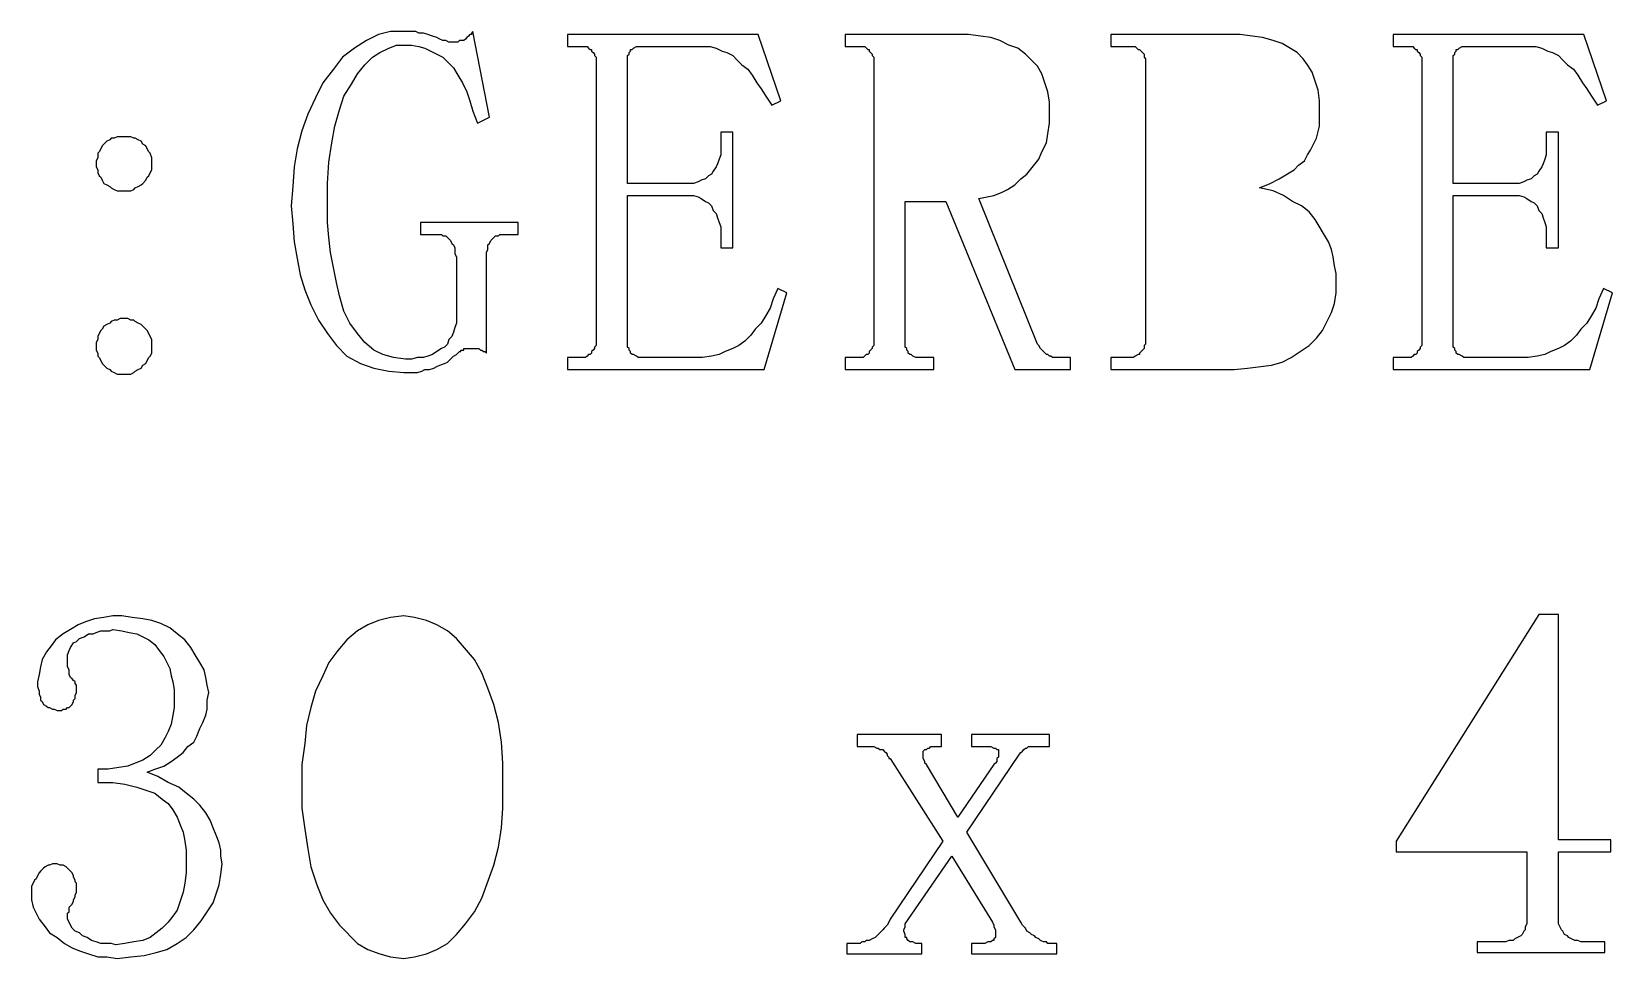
# Model space of a CAD drawing. Extents: x -150 to 150, y -100 to 100.
# Drawn here: x -106.51 to -95.98, y -75.03 to -68.86 of the extents above; entities that cross this region are included whole.
import ezdxf

# ---------------------------------------------------------------- set-up
doc = ezdxf.new("R2010")
doc.units = 0
doc.header["$MEASUREMENT"] = 0
doc.layers.get('0').update_dxf_attribs({"linetype": 'CONTINUOUS'})

msp = doc.modelspace()

# ---------------------------------------------------------------- linework, layer by layer
for points in [[(-104.08, -68.95), (-104.03, -68.95), (-104.03, -68.95), (-103.98, -68.95), (-103.98, -68.95), (-103.93, -68.96), (-103.93, -68.96), (-103.89, -68.97), (-103.89, -68.97), (-103.85, -68.99), (-103.85, -68.99), (-103.81, -69.01), (-103.81, -69.01), (-103.77, -69.03), (-103.77, -69.03), (-103.73, -69.07), (-103.73, -69.07), (-103.7, -69.1), (-103.7, -69.1), (-103.67, -69.15), (-103.67, -69.15), (-103.64, -69.2), (-103.64, -69.2), (-103.61, -69.26), (-103.61, -69.26), (-103.59, -69.32), (-103.59, -69.32), (-103.57, -69.39), (-103.57, -69.39), (-103.54, -69.47), (-103.54, -69.47), (-103.46, -69.43), (-103.46, -69.43), (-103.57, -68.86), (-103.57, -68.86), (-103.58, -68.87), (-103.58, -68.87), (-103.58, -68.88), (-103.58, -68.88), (-103.59, -68.88), (-103.59, -68.88), (-103.6, -68.89), (-103.6, -68.89), (-103.61, -68.9), (-103.61, -68.9), (-103.62, -68.91), (-103.62, -68.91), (-103.63, -68.92), (-103.63, -68.92), (-103.65, -68.92), (-103.65, -68.92), (-103.66, -68.92), (-103.66, -68.92), (-103.67, -68.93), (-103.67, -68.93), (-103.68, -68.93), (-103.68, -68.93), (-103.69, -68.93), (-103.69, -68.93), (-103.7, -68.93), (-103.7, -68.93), (-103.71, -68.93), (-103.71, -68.93), (-103.72, -68.93), (-103.72, -68.93), (-103.73, -68.93), (-103.73, -68.93), (-103.75, -68.92), (-103.75, -68.92), (-103.77, -68.92), (-103.77, -68.92), (-103.79, -68.91), (-103.79, -68.91), (-103.81, -68.9), (-103.81, -68.9), (-103.84, -68.89), (-103.84, -68.89), (-103.87, -68.88), (-103.87, -68.88), (-103.9, -68.87), (-103.9, -68.87), (-103.93, -68.87), (-103.93, -68.87), (-103.95, -68.86), (-103.95, -68.86), (-103.98, -68.86), (-103.98, -68.86), (-104, -68.86), (-104, -68.86), (-104.03, -68.86), (-104.03, -68.86), (-104.12, -68.86), (-104.12, -68.86), (-104.2, -68.88), (-104.2, -68.88), (-104.28, -68.92), (-104.28, -68.92), (-104.36, -68.97), (-104.36, -68.97), (-104.44, -69.03), (-104.44, -69.03), (-104.5, -69.11), (-104.5, -69.11), (-104.57, -69.2), (-104.57, -69.2), (-104.62, -69.3), (-104.62, -69.3), (-104.67, -69.41), (-104.67, -69.41), (-104.71, -69.52), (-104.71, -69.52), (-104.74, -69.64), (-104.74, -69.64), (-104.76, -69.76), (-104.76, -69.76), (-104.77, -69.89), (-104.77, -69.89), (-104.78, -70.02), (-104.78, -70.02), (-104.77, -70.14), (-104.77, -70.14), (-104.76, -70.26), (-104.76, -70.26), (-104.74, -70.37), (-104.74, -70.37), (-104.72, -70.48), (-104.72, -70.48), (-104.69, -70.58), (-104.69, -70.58), (-104.65, -70.68), (-104.65, -70.68), (-104.6, -70.78), (-104.6, -70.78), (-104.54, -70.87), (-104.54, -70.87), (-104.48, -70.95), (-104.48, -70.95), (-104.41, -71.02), (-104.41, -71.02), (-104.32, -71.07), (-104.32, -71.07), (-104.23, -71.1), (-104.23, -71.1), (-104.13, -71.12), (-104.13, -71.12), (-104.03, -71.13), (-104.03, -71.13), (-104, -71.13), (-104, -71.13), (-103.97, -71.13), (-103.97, -71.13), (-103.94, -71.13), (-103.94, -71.13), (-103.91, -71.12), (-103.91, -71.12), (-103.89, -71.11), (-103.89, -71.11), (-103.86, -71.11), (-103.86, -71.11), (-103.83, -71.1), (-103.83, -71.1), (-103.81, -71.09), (-103.81, -71.09), (-103.79, -71.08), (-103.79, -71.08), (-103.76, -71.07), (-103.76, -71.07), (-103.74, -71.06), (-103.74, -71.06), (-103.72, -71.04), (-103.72, -71.04), (-103.7, -71.02), (-103.7, -71.02), (-103.68, -71.01), (-103.68, -71.01), (-103.67, -71), (-103.67, -71), (-103.66, -70.99), (-103.66, -70.99), (-103.65, -70.99), (-103.65, -70.99), (-103.65, -70.98), (-103.65, -70.98), (-103.64, -70.98), (-103.64, -70.98), (-103.63, -70.98), (-103.63, -70.98), (-103.63, -70.97), (-103.63, -70.97), (-103.62, -70.97), (-103.62, -70.97), (-103.61, -70.97), (-103.61, -70.97), (-103.6, -70.97), (-103.6, -70.97), (-103.59, -70.97), (-103.59, -70.97), (-103.58, -70.97), (-103.58, -70.97), (-103.57, -70.97), (-103.57, -70.97), (-103.56, -70.97), (-103.56, -70.97), (-103.55, -70.97), (-103.55, -70.97), (-103.54, -70.97), (-103.54, -70.97), (-103.53, -70.97), (-103.53, -70.97), (-103.52, -70.98), (-103.52, -70.98), (-103.51, -70.98), (-103.51, -70.98), (-103.5, -70.99), (-103.5, -70.99), (-103.49, -70.99), (-103.49, -70.99), (-103.48, -71), (-103.48, -71), (-103.48, -70.35), (-103.48, -70.35), (-103.48, -70.33), (-103.48, -70.33), (-103.47, -70.31), (-103.47, -70.31), (-103.47, -70.3), (-103.47, -70.3), (-103.47, -70.28), (-103.47, -70.28), (-103.46, -70.27), (-103.46, -70.27), (-103.45, -70.25), (-103.45, -70.25), (-103.44, -70.24), (-103.44, -70.24), (-103.43, -70.23), (-103.43, -70.23), (-103.42, -70.22), (-103.42, -70.22), (-103.4, -70.22), (-103.4, -70.22), (-103.39, -70.21), (-103.39, -70.21), (-103.37, -70.21), (-103.37, -70.21), (-103.35, -70.21), (-103.35, -70.21), (-103.33, -70.21), (-103.33, -70.21), (-103.27, -70.21), (-103.27, -70.21), (-103.27, -70.13), (-103.27, -70.13), (-103.92, -70.13), (-103.92, -70.13), (-103.92, -70.21), (-103.92, -70.21), (-103.84, -70.21), (-103.84, -70.21), (-103.82, -70.21), (-103.82, -70.21), (-103.8, -70.21), (-103.8, -70.21), (-103.78, -70.21), (-103.78, -70.21), (-103.77, -70.22), (-103.77, -70.22), (-103.75, -70.22), (-103.75, -70.22), (-103.74, -70.23), (-103.74, -70.23), (-103.73, -70.24), (-103.73, -70.24), (-103.72, -70.25), (-103.72, -70.25), (-103.71, -70.27), (-103.71, -70.27), (-103.7, -70.28), (-103.7, -70.28), (-103.69, -70.3), (-103.69, -70.3), (-103.69, -70.32), (-103.69, -70.32), (-103.69, -70.34), (-103.69, -70.34), (-103.68, -70.36), (-103.68, -70.36), (-103.68, -70.8), (-103.68, -70.8), (-103.69, -70.83), (-103.69, -70.83), (-103.7, -70.86), (-103.7, -70.86), (-103.71, -70.89), (-103.71, -70.89), (-103.73, -70.91), (-103.73, -70.91), (-103.74, -70.94), (-103.74, -70.94), (-103.76, -70.96), (-103.76, -70.96), (-103.78, -70.97), (-103.78, -70.97), (-103.81, -70.99), (-103.81, -70.99), (-103.84, -71.01), (-103.84, -71.01), (-103.87, -71.02), (-103.87, -71.02), (-103.9, -71.03), (-103.9, -71.03), (-103.94, -71.03), (-103.94, -71.03), (-103.98, -71.04), (-103.98, -71.04), (-104.02, -71.04), (-104.02, -71.04), (-104.1, -71.03), (-104.1, -71.03), (-104.17, -71.01), (-104.17, -71.01), (-104.23, -70.98), (-104.23, -70.98), (-104.29, -70.93), (-104.29, -70.93), (-104.34, -70.87), (-104.34, -70.87), (-104.39, -70.8), (-104.39, -70.8), (-104.43, -70.72), (-104.43, -70.72), (-104.46, -70.62), (-104.46, -70.62), (-104.48, -70.53), (-104.48, -70.53), (-104.5, -70.43), (-104.5, -70.43), (-104.52, -70.33), (-104.52, -70.33), (-104.53, -70.23), (-104.53, -70.23), (-104.54, -70.13), (-104.54, -70.13), (-104.54, -70.02), (-104.54, -70.02), (-104.54, -69.87), (-104.54, -69.87), (-104.53, -69.73), (-104.53, -69.73), (-104.51, -69.6), (-104.51, -69.6), (-104.49, -69.49), (-104.49, -69.49), (-104.46, -69.38), (-104.46, -69.38), (-104.43, -69.29), (-104.43, -69.29), (-104.38, -69.21), (-104.38, -69.21), (-104.34, -69.14), (-104.34, -69.14), (-104.29, -69.08), (-104.29, -69.08), (-104.24, -69.03), (-104.24, -69.03), (-104.19, -69), (-104.19, -69), (-104.13, -68.97), (-104.13, -68.97), (-104.08, -68.95)], [(-102.94, -68.88), (-102.94, -68.96), (-102.94, -68.96), (-102.88, -68.96), (-102.88, -68.96), (-102.86, -68.96), (-102.86, -68.96), (-102.84, -68.96), (-102.84, -68.96), (-102.83, -68.96), (-102.83, -68.96), (-102.81, -68.96), (-102.81, -68.96), (-102.8, -68.97), (-102.8, -68.97), (-102.79, -68.98), (-102.79, -68.98), (-102.78, -68.98), (-102.78, -68.98), (-102.78, -68.99), (-102.78, -68.99), (-102.77, -69), (-102.77, -69), (-102.76, -69.01), (-102.76, -69.01), (-102.76, -69.02), (-102.76, -69.02), (-102.75, -69.03), (-102.75, -69.03), (-102.75, -69.04), (-102.75, -69.04), (-102.75, -69.06), (-102.75, -69.06), (-102.75, -70.92), (-102.75, -70.92), (-102.75, -70.94), (-102.75, -70.94), (-102.75, -70.95), (-102.75, -70.95), (-102.76, -70.96), (-102.76, -70.96), (-102.76, -70.97), (-102.76, -70.97), (-102.77, -70.98), (-102.77, -70.98), (-102.78, -70.99), (-102.78, -70.99), (-102.78, -71), (-102.78, -71), (-102.79, -71.01), (-102.79, -71.01), (-102.8, -71.01), (-102.8, -71.01), (-102.81, -71.02), (-102.81, -71.02), (-102.82, -71.03), (-102.82, -71.03), (-102.84, -71.03), (-102.84, -71.03), (-102.85, -71.03), (-102.85, -71.03), (-102.87, -71.03), (-102.87, -71.03), (-102.94, -71.03), (-102.94, -71.03), (-102.94, -71.11), (-102.94, -71.11), (-101.63, -71.11), (-101.63, -71.11), (-101.48, -70.6), (-101.48, -70.6), (-101.54, -70.57), (-101.54, -70.57), (-101.57, -70.64), (-101.57, -70.64), (-101.59, -70.7), (-101.59, -70.7), (-101.62, -70.75), (-101.62, -70.75), (-101.65, -70.8), (-101.65, -70.8), (-101.69, -70.84), (-101.69, -70.84), (-101.72, -70.88), (-101.72, -70.88), (-101.76, -70.92), (-101.76, -70.92), (-101.8, -70.95), (-101.8, -70.95), (-101.84, -70.97), (-101.84, -70.97), (-101.89, -70.99), (-101.89, -70.99), (-101.93, -71.01), (-101.93, -71.01), (-101.98, -71.02), (-101.98, -71.02), (-102.04, -71.03), (-102.04, -71.03), (-102.09, -71.03), (-102.09, -71.03), (-102.43, -71.03), (-102.43, -71.03), (-102.44, -71.03), (-102.44, -71.03), (-102.46, -71.03), (-102.46, -71.03), (-102.47, -71.03), (-102.47, -71.03), (-102.48, -71.02), (-102.48, -71.02), (-102.5, -71.01), (-102.5, -71.01), (-102.51, -71.01), (-102.51, -71.01), (-102.52, -71), (-102.52, -71), (-102.52, -70.99), (-102.52, -70.99), (-102.53, -70.98), (-102.53, -70.98), (-102.53, -70.97), (-102.53, -70.97), (-102.54, -70.96), (-102.54, -70.96), (-102.54, -70.95), (-102.54, -70.95), (-102.54, -70.94), (-102.54, -70.94), (-102.54, -70.92), (-102.54, -70.92), (-102.54, -69.95), (-102.54, -69.95), (-102.17, -69.95), (-102.17, -69.95), (-102.13, -69.95), (-102.13, -69.95), (-102.1, -69.95), (-102.1, -69.95), (-102.07, -69.96), (-102.07, -69.96), (-102.05, -69.97), (-102.05, -69.97), (-102.02, -69.99), (-102.02, -69.99), (-102, -70), (-102, -70), (-101.98, -70.02), (-101.98, -70.02), (-101.97, -70.05), (-101.97, -70.05), (-101.95, -70.07), (-101.95, -70.07), (-101.94, -70.1), (-101.94, -70.1), (-101.93, -70.13), (-101.93, -70.13), (-101.92, -70.16), (-101.92, -70.16), (-101.92, -70.2), (-101.92, -70.2), (-101.92, -70.24), (-101.92, -70.24), (-101.92, -70.3), (-101.92, -70.3), (-101.84, -70.3), (-101.84, -70.3), (-101.84, -69.53), (-101.84, -69.53), (-101.92, -69.53), (-101.92, -69.53), (-101.92, -69.61), (-101.92, -69.61), (-101.92, -69.64), (-101.92, -69.64), (-101.92, -69.68), (-101.92, -69.68), (-101.93, -69.71), (-101.93, -69.71), (-101.94, -69.74), (-101.94, -69.74), (-101.95, -69.76), (-101.95, -69.76), (-101.97, -69.79), (-101.97, -69.79), (-101.98, -69.81), (-101.98, -69.81), (-102, -69.82), (-102, -69.82), (-102.02, -69.84), (-102.02, -69.84), (-102.05, -69.85), (-102.05, -69.85), (-102.07, -69.86), (-102.07, -69.86), (-102.1, -69.87), (-102.1, -69.87), (-102.13, -69.87), (-102.13, -69.87), (-102.17, -69.87), (-102.17, -69.87), (-102.54, -69.87), (-102.54, -69.87), (-102.54, -69.06), (-102.54, -69.06), (-102.54, -69.04), (-102.54, -69.04), (-102.54, -69.03), (-102.54, -69.03), (-102.54, -69.02), (-102.54, -69.02), (-102.53, -69.01), (-102.53, -69.01), (-102.53, -69), (-102.53, -69), (-102.52, -68.99), (-102.52, -68.99), (-102.52, -68.98), (-102.52, -68.98), (-102.51, -68.98), (-102.51, -68.98), (-102.5, -68.97), (-102.5, -68.97), (-102.48, -68.96), (-102.48, -68.96), (-102.47, -68.96), (-102.47, -68.96), (-102.46, -68.96), (-102.46, -68.96), (-102.44, -68.96), (-102.44, -68.96), (-102.43, -68.96), (-102.43, -68.96), (-102.07, -68.96), (-102.07, -68.96), (-102.03, -68.96), (-102.03, -68.96), (-101.99, -68.96), (-101.99, -68.96), (-101.95, -68.97), (-101.95, -68.97), (-101.91, -68.99), (-101.91, -68.99), (-101.88, -69), (-101.88, -69), (-101.84, -69.02), (-101.84, -69.02), (-101.81, -69.05), (-101.81, -69.05), (-101.78, -69.08), (-101.78, -69.08), (-101.74, -69.11), (-101.74, -69.11), (-101.71, -69.15), (-101.71, -69.15), (-101.68, -69.2), (-101.68, -69.2), (-101.65, -69.24), (-101.65, -69.24), (-101.62, -69.29), (-101.62, -69.29), (-101.58, -69.35), (-101.58, -69.35), (-101.52, -69.32), (-101.52, -69.32), (-101.67, -68.88), (-101.67, -68.88), (-102.94, -68.88)], [(-100.27, -68.88), (-101.09, -68.88), (-101.09, -68.88), (-101.09, -68.96), (-101.09, -68.96), (-100.96, -68.96), (-100.96, -68.96), (-100.94, -68.98), (-100.94, -68.98), (-100.93, -68.98), (-100.93, -68.98), (-100.93, -68.99), (-100.93, -68.99), (-100.91, -69.01), (-100.91, -69.01), (-100.91, -69.02), (-100.91, -69.02), (-100.9, -69.03), (-100.9, -69.03), (-100.9, -70.95), (-100.9, -70.95), (-100.91, -70.96), (-100.91, -70.96), (-100.91, -70.97), (-100.91, -70.97), (-100.93, -70.99), (-100.93, -70.99), (-100.93, -71), (-100.93, -71), (-100.94, -71.01), (-100.94, -71.01), (-100.95, -71.01), (-100.95, -71.01), (-100.97, -71.03), (-100.97, -71.03), (-101.09, -71.03), (-101.09, -71.03), (-101.09, -71.11), (-101.09, -71.11), (-100.5, -71.11), (-100.5, -71.11), (-100.5, -71.03), (-100.5, -71.03), (-100.62, -71.03), (-100.62, -71.03), (-100.64, -71.02), (-100.64, -71.02), (-100.65, -71.01), (-100.65, -71.01), (-100.66, -71.01), (-100.66, -71.01), (-100.67, -71), (-100.67, -71), (-100.67, -70.99), (-100.67, -70.99), (-100.68, -70.98), (-100.68, -70.98), (-100.68, -70.97), (-100.68, -70.97), (-100.69, -70.96), (-100.69, -70.96), (-100.69, -69.99), (-100.69, -69.99), (-100.42, -69.99), (-100.42, -69.99), (-99.96, -71.11), (-99.96, -71.11), (-99.59, -71.11), (-99.59, -71.11), (-99.59, -71.03), (-99.59, -71.03), (-99.71, -71.03), (-99.71, -71.03), (-99.72, -71.02), (-99.72, -71.02), (-99.73, -71.02), (-99.73, -71.02), (-99.74, -71.01), (-99.74, -71.01), (-99.75, -71.01), (-99.75, -71.01), (-99.79, -70.97), (-99.79, -70.97), (-99.8, -70.95), (-99.8, -70.95), (-99.81, -70.94), (-99.81, -70.94), (-100.2, -69.97), (-100.2, -69.97), (-100.1, -69.95), (-100.1, -69.95), (-100.05, -69.93), (-100.05, -69.93), (-100.01, -69.91), (-100.01, -69.91), (-99.96, -69.88), (-99.96, -69.88), (-99.92, -69.84), (-99.92, -69.84), (-99.88, -69.81), (-99.88, -69.81), (-99.8, -69.71), (-99.8, -69.71), (-99.78, -69.66), (-99.78, -69.66), (-99.75, -69.6), (-99.75, -69.6), (-99.74, -69.54), (-99.74, -69.54), (-99.73, -69.47), (-99.73, -69.47), (-99.73, -69.33), (-99.73, -69.33), (-99.74, -69.26), (-99.74, -69.26), (-99.78, -69.14), (-99.78, -69.14), (-99.81, -69.09), (-99.81, -69.09), (-99.89, -69.01), (-99.89, -69.01), (-99.94, -68.97), (-99.94, -68.97), (-100, -68.95), (-100, -68.95), (-100.06, -68.92), (-100.06, -68.92), (-100.12, -68.9), (-100.12, -68.9), (-100.19, -68.89), (-100.19, -68.89), (-100.27, -68.88)], [(-98.46, -68.88), (-99.32, -68.88), (-99.32, -68.88), (-99.32, -68.96), (-99.32, -68.96), (-99.16, -68.96), (-99.16, -68.96), (-99.14, -68.98), (-99.14, -68.98), (-99.13, -68.98), (-99.13, -68.98), (-99.1, -69.01), (-99.1, -69.01), (-99.1, -69.03), (-99.1, -69.03), (-99.09, -69.04), (-99.09, -69.04), (-99.09, -70.94), (-99.09, -70.94), (-99.1, -70.95), (-99.1, -70.95), (-99.1, -70.97), (-99.1, -70.97), (-99.13, -71), (-99.13, -71), (-99.13, -71.01), (-99.13, -71.01), (-99.14, -71.01), (-99.14, -71.01), (-99.16, -71.02), (-99.16, -71.02), (-99.17, -71.03), (-99.17, -71.03), (-99.32, -71.03), (-99.32, -71.03), (-99.32, -71.11), (-99.32, -71.11), (-98.5, -71.11), (-98.5, -71.11), (-98.41, -71.1), (-98.41, -71.1), (-98.25, -71.08), (-98.25, -71.08), (-98.18, -71.06), (-98.18, -71.06), (-98.12, -71.03), (-98.12, -71.03), (-98, -70.95), (-98, -70.95), (-97.95, -70.9), (-97.95, -70.9), (-97.91, -70.85), (-97.91, -70.85), (-97.85, -70.73), (-97.85, -70.73), (-97.83, -70.67), (-97.83, -70.67), (-97.82, -70.6), (-97.82, -70.6), (-97.82, -70.47), (-97.82, -70.47), (-97.83, -70.42), (-97.83, -70.42), (-97.84, -70.36), (-97.84, -70.36), (-97.85, -70.31), (-97.85, -70.31), (-97.87, -70.26), (-97.87, -70.26), (-97.96, -70.11), (-97.96, -70.11), (-98, -70.06), (-98, -70.06), (-98.05, -70.02), (-98.05, -70.02), (-98.11, -69.99), (-98.11, -69.99), (-98.17, -69.95), (-98.17, -69.95), (-98.24, -69.92), (-98.24, -69.92), (-98.33, -69.9), (-98.33, -69.9), (-98.26, -69.87), (-98.26, -69.87), (-98.2, -69.84), (-98.2, -69.84), (-98.1, -69.78), (-98.1, -69.78), (-98.07, -69.75), (-98.07, -69.75), (-98.03, -69.72), (-98.03, -69.72), (-98.01, -69.68), (-98.01, -69.68), (-97.99, -69.65), (-97.99, -69.65), (-97.95, -69.57), (-97.95, -69.57), (-97.93, -69.49), (-97.93, -69.49), (-97.93, -69.32), (-97.93, -69.32), (-97.94, -69.25), (-97.94, -69.25), (-97.98, -69.13), (-97.98, -69.13), (-98.01, -69.08), (-98.01, -69.08), (-98.04, -69.04), (-98.04, -69.04), (-98.08, -69), (-98.08, -69), (-98.18, -68.94), (-98.18, -68.94), (-98.24, -68.92), (-98.24, -68.92), (-98.31, -68.9), (-98.31, -68.9), (-98.38, -68.89), (-98.38, -68.89), (-98.46, -68.88)], [(-97.44, -68.88), (-97.44, -68.96), (-97.44, -68.96), (-97.38, -68.96), (-97.38, -68.96), (-97.36, -68.96), (-97.36, -68.96), (-97.34, -68.96), (-97.34, -68.96), (-97.33, -68.96), (-97.33, -68.96), (-97.31, -68.96), (-97.31, -68.96), (-97.3, -68.97), (-97.3, -68.97), (-97.29, -68.98), (-97.29, -68.98), (-97.28, -68.98), (-97.28, -68.98), (-97.28, -68.99), (-97.28, -68.99), (-97.27, -69), (-97.27, -69), (-97.26, -69.01), (-97.26, -69.01), (-97.26, -69.02), (-97.26, -69.02), (-97.25, -69.03), (-97.25, -69.03), (-97.25, -69.04), (-97.25, -69.04), (-97.25, -69.06), (-97.25, -69.06), (-97.25, -70.92), (-97.25, -70.92), (-97.25, -70.94), (-97.25, -70.94), (-97.25, -70.95), (-97.25, -70.95), (-97.26, -70.96), (-97.26, -70.96), (-97.26, -70.97), (-97.26, -70.97), (-97.27, -70.98), (-97.27, -70.98), (-97.28, -70.99), (-97.28, -70.99), (-97.28, -71), (-97.28, -71), (-97.29, -71.01), (-97.29, -71.01), (-97.3, -71.01), (-97.3, -71.01), (-97.31, -71.02), (-97.31, -71.02), (-97.32, -71.03), (-97.32, -71.03), (-97.34, -71.03), (-97.34, -71.03), (-97.35, -71.03), (-97.35, -71.03), (-97.37, -71.03), (-97.37, -71.03), (-97.44, -71.03), (-97.44, -71.03), (-97.44, -71.11), (-97.44, -71.11), (-96.13, -71.11), (-96.13, -71.11), (-95.98, -70.6), (-95.98, -70.6), (-96.04, -70.57), (-96.04, -70.57), (-96.07, -70.64), (-96.07, -70.64), (-96.09, -70.7), (-96.09, -70.7), (-96.12, -70.75), (-96.12, -70.75), (-96.15, -70.8), (-96.15, -70.8), (-96.19, -70.84), (-96.19, -70.84), (-96.22, -70.88), (-96.22, -70.88), (-96.26, -70.92), (-96.26, -70.92), (-96.3, -70.95), (-96.3, -70.95), (-96.34, -70.97), (-96.34, -70.97), (-96.39, -70.99), (-96.39, -70.99), (-96.43, -71.01), (-96.43, -71.01), (-96.48, -71.02), (-96.48, -71.02), (-96.54, -71.03), (-96.54, -71.03), (-96.59, -71.03), (-96.59, -71.03), (-96.93, -71.03), (-96.93, -71.03), (-96.94, -71.03), (-96.94, -71.03), (-96.96, -71.03), (-96.96, -71.03), (-96.97, -71.03), (-96.97, -71.03), (-96.98, -71.02), (-96.98, -71.02), (-97, -71.01), (-97, -71.01), (-97.01, -71.01), (-97.01, -71.01), (-97.02, -71), (-97.02, -71), (-97.02, -70.99), (-97.02, -70.99), (-97.03, -70.98), (-97.03, -70.98), (-97.03, -70.97), (-97.03, -70.97), (-97.04, -70.96), (-97.04, -70.96), (-97.04, -70.95), (-97.04, -70.95), (-97.04, -70.94), (-97.04, -70.94), (-97.04, -70.92), (-97.04, -70.92), (-97.04, -69.95), (-97.04, -69.95), (-96.67, -69.95), (-96.67, -69.95), (-96.63, -69.95), (-96.63, -69.95), (-96.6, -69.95), (-96.6, -69.95), (-96.57, -69.96), (-96.57, -69.96), (-96.55, -69.97), (-96.55, -69.97), (-96.52, -69.99), (-96.52, -69.99), (-96.5, -70), (-96.5, -70), (-96.48, -70.02), (-96.48, -70.02), (-96.47, -70.05), (-96.47, -70.05), (-96.45, -70.07), (-96.45, -70.07), (-96.44, -70.1), (-96.44, -70.1), (-96.43, -70.13), (-96.43, -70.13), (-96.42, -70.16), (-96.42, -70.16), (-96.42, -70.2), (-96.42, -70.2), (-96.42, -70.24), (-96.42, -70.24), (-96.42, -70.3), (-96.42, -70.3), (-96.34, -70.3), (-96.34, -70.3), (-96.34, -69.53), (-96.34, -69.53), (-96.42, -69.53), (-96.42, -69.53), (-96.42, -69.61), (-96.42, -69.61), (-96.42, -69.64), (-96.42, -69.64), (-96.42, -69.68), (-96.42, -69.68), (-96.43, -69.71), (-96.43, -69.71), (-96.44, -69.74), (-96.44, -69.74), (-96.45, -69.76), (-96.45, -69.76), (-96.47, -69.79), (-96.47, -69.79), (-96.48, -69.81), (-96.48, -69.81), (-96.5, -69.82), (-96.5, -69.82), (-96.52, -69.84), (-96.52, -69.84), (-96.55, -69.85), (-96.55, -69.85), (-96.57, -69.86), (-96.57, -69.86), (-96.6, -69.87), (-96.6, -69.87), (-96.63, -69.87), (-96.63, -69.87), (-96.67, -69.87), (-96.67, -69.87), (-97.04, -69.87), (-97.04, -69.87), (-97.04, -69.06), (-97.04, -69.06), (-97.04, -69.04), (-97.04, -69.04), (-97.04, -69.03), (-97.04, -69.03), (-97.04, -69.02), (-97.04, -69.02), (-97.03, -69.01), (-97.03, -69.01), (-97.03, -69), (-97.03, -69), (-97.02, -68.99), (-97.02, -68.99), (-97.02, -68.98), (-97.02, -68.98), (-97.01, -68.98), (-97.01, -68.98), (-97, -68.97), (-97, -68.97), (-96.98, -68.96), (-96.98, -68.96), (-96.97, -68.96), (-96.97, -68.96), (-96.96, -68.96), (-96.96, -68.96), (-96.94, -68.96), (-96.94, -68.96), (-96.93, -68.96), (-96.93, -68.96), (-96.57, -68.96), (-96.57, -68.96), (-96.53, -68.96), (-96.53, -68.96), (-96.49, -68.96), (-96.49, -68.96), (-96.45, -68.97), (-96.45, -68.97), (-96.41, -68.99), (-96.41, -68.99), (-96.38, -69), (-96.38, -69), (-96.34, -69.02), (-96.34, -69.02), (-96.31, -69.05), (-96.31, -69.05), (-96.28, -69.08), (-96.28, -69.08), (-96.24, -69.11), (-96.24, -69.11), (-96.21, -69.15), (-96.21, -69.15), (-96.18, -69.2), (-96.18, -69.2), (-96.15, -69.24), (-96.15, -69.24), (-96.12, -69.29), (-96.12, -69.29), (-96.08, -69.35), (-96.08, -69.35), (-96.02, -69.32), (-96.02, -69.32), (-96.17, -68.88), (-96.17, -68.88), (-97.44, -68.88)], [(-105.71, -69.76), (-105.71, -69.74), (-105.71, -69.74), (-105.71, -69.72), (-105.71, -69.72), (-105.71, -69.7), (-105.71, -69.7), (-105.72, -69.67), (-105.72, -69.67), (-105.73, -69.66), (-105.73, -69.66), (-105.74, -69.64), (-105.74, -69.64), (-105.75, -69.62), (-105.75, -69.62), (-105.77, -69.61), (-105.77, -69.61), (-105.78, -69.59), (-105.78, -69.59), (-105.8, -69.58), (-105.8, -69.58), (-105.82, -69.57), (-105.82, -69.57), (-105.83, -69.57), (-105.83, -69.57), (-105.85, -69.56), (-105.85, -69.56), (-105.87, -69.56), (-105.87, -69.56), (-105.89, -69.56), (-105.89, -69.56), (-105.92, -69.56), (-105.92, -69.56), (-105.94, -69.56), (-105.94, -69.56), (-105.96, -69.57), (-105.96, -69.57), (-105.98, -69.57), (-105.98, -69.57), (-105.99, -69.58), (-105.99, -69.58), (-106.01, -69.59), (-106.01, -69.59), (-106.03, -69.61), (-106.03, -69.61), (-106.04, -69.62), (-106.04, -69.62), (-106.05, -69.64), (-106.05, -69.64), (-106.06, -69.66), (-106.06, -69.66), (-106.07, -69.67), (-106.07, -69.67), (-106.07, -69.7), (-106.07, -69.7), (-106.08, -69.72), (-106.08, -69.72), (-106.08, -69.74), (-106.08, -69.74), (-106.08, -69.76), (-106.08, -69.76), (-106.07, -69.78), (-106.07, -69.78), (-106.07, -69.8), (-106.07, -69.8), (-106.06, -69.82), (-106.06, -69.82), (-106.05, -69.83), (-106.05, -69.83), (-106.04, -69.85), (-106.04, -69.85), (-106.03, -69.87), (-106.03, -69.87), (-106.01, -69.88), (-106.01, -69.88), (-105.99, -69.89), (-105.99, -69.89), (-105.98, -69.9), (-105.98, -69.9), (-105.96, -69.91), (-105.96, -69.91), (-105.94, -69.92), (-105.94, -69.92), (-105.92, -69.92), (-105.92, -69.92), (-105.89, -69.92), (-105.89, -69.92), (-105.87, -69.92), (-105.87, -69.92), (-105.85, -69.92), (-105.85, -69.92), (-105.83, -69.91), (-105.83, -69.91), (-105.82, -69.9), (-105.82, -69.9), (-105.8, -69.89), (-105.8, -69.89), (-105.78, -69.88), (-105.78, -69.88), (-105.77, -69.87), (-105.77, -69.87), (-105.75, -69.85), (-105.75, -69.85), (-105.74, -69.83), (-105.74, -69.83), (-105.73, -69.82), (-105.73, -69.82), (-105.72, -69.8), (-105.72, -69.8), (-105.71, -69.78), (-105.71, -69.78), (-105.71, -69.76)], [(-105.71, -70.98), (-105.71, -70.96), (-105.71, -70.96), (-105.71, -70.93), (-105.71, -70.93), (-105.71, -70.91), (-105.71, -70.91), (-105.72, -70.89), (-105.72, -70.89), (-105.73, -70.87), (-105.73, -70.87), (-105.74, -70.85), (-105.74, -70.85), (-105.75, -70.84), (-105.75, -70.84), (-105.77, -70.82), (-105.77, -70.82), (-105.78, -70.81), (-105.78, -70.81), (-105.8, -70.8), (-105.8, -70.8), (-105.82, -70.79), (-105.82, -70.79), (-105.83, -70.78), (-105.83, -70.78), (-105.85, -70.78), (-105.85, -70.78), (-105.87, -70.77), (-105.87, -70.77), (-105.89, -70.77), (-105.89, -70.77), (-105.92, -70.77), (-105.92, -70.77), (-105.94, -70.78), (-105.94, -70.78), (-105.96, -70.78), (-105.96, -70.78), (-105.98, -70.79), (-105.98, -70.79), (-105.99, -70.8), (-105.99, -70.8), (-106.01, -70.81), (-106.01, -70.81), (-106.03, -70.82), (-106.03, -70.82), (-106.04, -70.84), (-106.04, -70.84), (-106.05, -70.85), (-106.05, -70.85), (-106.06, -70.87), (-106.06, -70.87), (-106.07, -70.89), (-106.07, -70.89), (-106.07, -70.91), (-106.07, -70.91), (-106.08, -70.93), (-106.08, -70.93), (-106.08, -70.96), (-106.08, -70.96), (-106.08, -70.98), (-106.08, -70.98), (-106.07, -71), (-106.07, -71), (-106.07, -71.02), (-106.07, -71.02), (-106.06, -71.03), (-106.06, -71.03), (-106.05, -71.05), (-106.05, -71.05), (-106.04, -71.07), (-106.04, -71.07), (-106.03, -71.08), (-106.03, -71.08), (-106.01, -71.1), (-106.01, -71.1), (-105.99, -71.11), (-105.99, -71.11), (-105.98, -71.12), (-105.98, -71.12), (-105.96, -71.13), (-105.96, -71.13), (-105.94, -71.14), (-105.94, -71.14), (-105.92, -71.14), (-105.92, -71.14), (-105.89, -71.14), (-105.89, -71.14), (-105.87, -71.14), (-105.87, -71.14), (-105.85, -71.14), (-105.85, -71.14), (-105.83, -71.13), (-105.83, -71.13), (-105.82, -71.12), (-105.82, -71.12), (-105.8, -71.11), (-105.8, -71.11), (-105.78, -71.1), (-105.78, -71.1), (-105.77, -71.08), (-105.77, -71.08), (-105.75, -71.07), (-105.75, -71.07), (-105.74, -71.05), (-105.74, -71.05), (-105.73, -71.03), (-105.73, -71.03), (-105.72, -71.02), (-105.72, -71.02), (-105.71, -71), (-105.71, -71), (-105.71, -70.98)], [(-105.25, -74.47), (-105.24, -74.4), (-105.24, -74.4), (-105.25, -74.35), (-105.25, -74.35), (-105.25, -74.31), (-105.25, -74.31), (-105.26, -74.26), (-105.26, -74.26), (-105.28, -74.21), (-105.28, -74.21), (-105.3, -74.16), (-105.3, -74.16), (-105.32, -74.11), (-105.32, -74.11), (-105.35, -74.06), (-105.35, -74.06), (-105.39, -74.01), (-105.39, -74.01), (-105.43, -73.97), (-105.43, -73.97), (-105.48, -73.93), (-105.48, -73.93), (-105.53, -73.89), (-105.53, -73.89), (-105.6, -73.86), (-105.6, -73.86), (-105.67, -73.82), (-105.67, -73.82), (-105.74, -73.79), (-105.74, -73.79), (-105.69, -73.77), (-105.69, -73.77), (-105.63, -73.75), (-105.63, -73.75), (-105.58, -73.72), (-105.58, -73.72), (-105.54, -73.69), (-105.54, -73.69), (-105.5, -73.66), (-105.5, -73.66), (-105.47, -73.62), (-105.47, -73.62), (-105.43, -73.59), (-105.43, -73.59), (-105.41, -73.55), (-105.41, -73.55), (-105.39, -73.5), (-105.39, -73.5), (-105.37, -73.46), (-105.37, -73.46), (-105.35, -73.41), (-105.35, -73.41), (-105.34, -73.37), (-105.34, -73.37), (-105.34, -73.31), (-105.34, -73.31), (-105.33, -73.26), (-105.33, -73.26), (-105.34, -73.21), (-105.34, -73.21), (-105.35, -73.16), (-105.35, -73.16), (-105.36, -73.11), (-105.36, -73.11), (-105.39, -73.06), (-105.39, -73.06), (-105.42, -73.01), (-105.42, -73.01), (-105.45, -72.96), (-105.45, -72.96), (-105.49, -72.91), (-105.49, -72.91), (-105.54, -72.87), (-105.54, -72.87), (-105.59, -72.83), (-105.59, -72.83), (-105.65, -72.8), (-105.65, -72.8), (-105.71, -72.78), (-105.71, -72.78), (-105.77, -72.77), (-105.77, -72.77), (-105.84, -72.76), (-105.84, -72.76), (-105.91, -72.75), (-105.91, -72.75), (-105.97, -72.75), (-105.97, -72.75), (-106.03, -72.76), (-106.03, -72.76), (-106.09, -72.77), (-106.09, -72.77), (-106.15, -72.79), (-106.15, -72.79), (-106.2, -72.81), (-106.2, -72.81), (-106.25, -72.84), (-106.25, -72.84), (-106.3, -72.87), (-106.3, -72.87), (-106.35, -72.91), (-106.35, -72.91), (-106.38, -72.95), (-106.38, -72.95), (-106.41, -72.99), (-106.41, -72.99), (-106.44, -73.04), (-106.44, -73.04), (-106.45, -73.09), (-106.45, -73.09), (-106.46, -73.14), (-106.46, -73.14), (-106.47, -73.19), (-106.47, -73.19), (-106.47, -73.22), (-106.47, -73.22), (-106.46, -73.25), (-106.46, -73.25), (-106.46, -73.27), (-106.46, -73.27), (-106.45, -73.29), (-106.45, -73.29), (-106.45, -73.31), (-106.45, -73.31), (-106.44, -73.32), (-106.44, -73.32), (-106.43, -73.34), (-106.43, -73.34), (-106.41, -73.35), (-106.41, -73.35), (-106.4, -73.36), (-106.4, -73.36), (-106.39, -73.36), (-106.39, -73.36), (-106.37, -73.37), (-106.37, -73.37), (-106.36, -73.37), (-106.36, -73.37), (-106.34, -73.38), (-106.34, -73.38), (-106.33, -73.38), (-106.33, -73.38), (-106.31, -73.38), (-106.31, -73.38), (-106.3, -73.37), (-106.3, -73.37), (-106.28, -73.37), (-106.28, -73.37), (-106.27, -73.36), (-106.27, -73.36), (-106.26, -73.36), (-106.26, -73.36), (-106.25, -73.35), (-106.25, -73.35), (-106.24, -73.34), (-106.24, -73.34), (-106.23, -73.32), (-106.23, -73.32), (-106.23, -73.31), (-106.23, -73.31), (-106.22, -73.3), (-106.22, -73.3), (-106.22, -73.28), (-106.22, -73.28), (-106.21, -73.26), (-106.21, -73.26), (-106.21, -73.25), (-106.21, -73.25), (-106.21, -73.23), (-106.21, -73.23), (-106.21, -73.22), (-106.21, -73.22), (-106.21, -73.21), (-106.21, -73.21), (-106.22, -73.2), (-106.22, -73.2), (-106.22, -73.19), (-106.22, -73.19), (-106.23, -73.18), (-106.23, -73.18), (-106.24, -73.17), (-106.24, -73.17), (-106.25, -73.16), (-106.25, -73.16), (-106.26, -73.14), (-106.26, -73.14), (-106.26, -73.13), (-106.26, -73.13), (-106.26, -73.11), (-106.26, -73.11), (-106.27, -73.09), (-106.27, -73.09), (-106.27, -73.06), (-106.27, -73.06), (-106.27, -73.04), (-106.27, -73.04), (-106.27, -73.01), (-106.27, -73.01), (-106.26, -72.98), (-106.26, -72.98), (-106.25, -72.96), (-106.25, -72.96), (-106.23, -72.93), (-106.23, -72.93), (-106.21, -72.92), (-106.21, -72.92), (-106.19, -72.9), (-106.19, -72.9), (-106.16, -72.89), (-106.16, -72.89), (-106.13, -72.87), (-106.13, -72.87), (-106.1, -72.87), (-106.1, -72.87), (-106.08, -72.86), (-106.08, -72.86), (-106.05, -72.85), (-106.05, -72.85), (-106.02, -72.85), (-106.02, -72.85), (-105.99, -72.85), (-105.99, -72.85), (-105.97, -72.84), (-105.97, -72.84), (-105.91, -72.85), (-105.91, -72.85), (-105.86, -72.86), (-105.86, -72.86), (-105.81, -72.87), (-105.81, -72.87), (-105.77, -72.89), (-105.77, -72.89), (-105.73, -72.91), (-105.73, -72.91), (-105.69, -72.94), (-105.69, -72.94), (-105.66, -72.98), (-105.66, -72.98), (-105.63, -73.02), (-105.63, -73.02), (-105.61, -73.06), (-105.61, -73.06), (-105.59, -73.1), (-105.59, -73.1), (-105.58, -73.15), (-105.58, -73.15), (-105.57, -73.19), (-105.57, -73.19), (-105.56, -73.24), (-105.56, -73.24), (-105.56, -73.29), (-105.56, -73.29), (-105.56, -73.36), (-105.56, -73.36), (-105.57, -73.41), (-105.57, -73.41), (-105.58, -73.47), (-105.58, -73.47), (-105.6, -73.52), (-105.6, -73.52), (-105.62, -73.56), (-105.62, -73.56), (-105.65, -73.61), (-105.65, -73.61), (-105.68, -73.64), (-105.68, -73.64), (-105.72, -73.68), (-105.72, -73.68), (-105.77, -73.71), (-105.77, -73.71), (-105.82, -73.73), (-105.82, -73.73), (-105.87, -73.75), (-105.87, -73.75), (-105.93, -73.76), (-105.93, -73.76), (-106, -73.77), (-106, -73.77), (-106.07, -73.77), (-106.07, -73.77), (-106.07, -73.86), (-106.07, -73.86), (-105.97, -73.86), (-105.97, -73.86), (-105.89, -73.87), (-105.89, -73.87), (-105.81, -73.89), (-105.81, -73.89), (-105.75, -73.91), (-105.75, -73.91), (-105.69, -73.93), (-105.69, -73.93), (-105.64, -73.97), (-105.64, -73.97), (-105.6, -74), (-105.6, -74), (-105.57, -74.04), (-105.57, -74.04), (-105.54, -74.09), (-105.54, -74.09), (-105.52, -74.14), (-105.52, -74.14), (-105.5, -74.19), (-105.5, -74.19), (-105.49, -74.25), (-105.49, -74.25), (-105.48, -74.31), (-105.48, -74.31), (-105.48, -74.38), (-105.48, -74.38), (-105.48, -74.46), (-105.48, -74.46), (-105.49, -74.53), (-105.49, -74.53), (-105.5, -74.59), (-105.5, -74.59), (-105.52, -74.65), (-105.52, -74.65), (-105.54, -74.71), (-105.54, -74.71), (-105.57, -74.75), (-105.57, -74.75), (-105.6, -74.79), (-105.6, -74.79), (-105.64, -74.83), (-105.64, -74.83), (-105.68, -74.86), (-105.68, -74.86), (-105.72, -74.89), (-105.72, -74.89), (-105.77, -74.91), (-105.77, -74.91), (-105.83, -74.92), (-105.83, -74.92), (-105.89, -74.93), (-105.89, -74.93), (-105.95, -74.94), (-105.95, -74.94), (-105.98, -74.93), (-105.98, -74.93), (-106.02, -74.93), (-106.02, -74.93), (-106.05, -74.93), (-106.05, -74.93), (-106.08, -74.92), (-106.08, -74.92), (-106.11, -74.91), (-106.11, -74.91), (-106.14, -74.89), (-106.14, -74.89), (-106.17, -74.88), (-106.17, -74.88), (-106.19, -74.86), (-106.19, -74.86), (-106.22, -74.85), (-106.22, -74.85), (-106.24, -74.83), (-106.24, -74.83), (-106.25, -74.81), (-106.25, -74.81), (-106.26, -74.79), (-106.26, -74.79), (-106.27, -74.77), (-106.27, -74.77), (-106.27, -74.75), (-106.27, -74.75), (-106.27, -74.74), (-106.27, -74.74), (-106.27, -74.73), (-106.27, -74.73), (-106.26, -74.72), (-106.26, -74.72), (-106.26, -74.7), (-106.26, -74.7), (-106.26, -74.69), (-106.26, -74.69), (-106.25, -74.68), (-106.25, -74.68), (-106.24, -74.67), (-106.24, -74.67), (-106.23, -74.65), (-106.23, -74.65), (-106.23, -74.64), (-106.23, -74.64), (-106.22, -74.62), (-106.22, -74.62), (-106.22, -74.61), (-106.22, -74.61), (-106.21, -74.59), (-106.21, -74.59), (-106.21, -74.57), (-106.21, -74.57), (-106.21, -74.55), (-106.21, -74.55), (-106.21, -74.54), (-106.21, -74.54), (-106.21, -74.53), (-106.21, -74.53), (-106.22, -74.52), (-106.22, -74.52), (-106.22, -74.51), (-106.22, -74.51), (-106.23, -74.49), (-106.23, -74.49), (-106.23, -74.48), (-106.23, -74.48), (-106.24, -74.46), (-106.24, -74.46), (-106.25, -74.45), (-106.25, -74.45), (-106.27, -74.43), (-106.27, -74.43), (-106.28, -74.42), (-106.28, -74.42), (-106.3, -74.41), (-106.3, -74.41), (-106.32, -74.41), (-106.32, -74.41), (-106.34, -74.4), (-106.34, -74.4), (-106.36, -74.4), (-106.36, -74.4), (-106.37, -74.4), (-106.37, -74.4), (-106.39, -74.41), (-106.39, -74.41), (-106.4, -74.41), (-106.4, -74.41), (-106.42, -74.42), (-106.42, -74.42), (-106.43, -74.43), (-106.43, -74.43), (-106.45, -74.45), (-106.45, -74.45), (-106.46, -74.46), (-106.46, -74.46), (-106.47, -74.48), (-106.47, -74.48), (-106.48, -74.5), (-106.48, -74.5), (-106.49, -74.51), (-106.49, -74.51), (-106.5, -74.53), (-106.5, -74.53), (-106.51, -74.55), (-106.51, -74.55), (-106.51, -74.57), (-106.51, -74.57), (-106.51, -74.59), (-106.51, -74.59), (-106.51, -74.64), (-106.51, -74.64), (-106.5, -74.69), (-106.5, -74.69), (-106.48, -74.73), (-106.48, -74.73), (-106.46, -74.77), (-106.46, -74.77), (-106.42, -74.82), (-106.42, -74.82), (-106.39, -74.86), (-106.39, -74.86), (-106.34, -74.89), (-106.34, -74.89), (-106.29, -74.93), (-106.29, -74.93), (-106.24, -74.96), (-106.24, -74.96), (-106.19, -74.98), (-106.19, -74.98), (-106.13, -75), (-106.13, -75), (-106.07, -75.02), (-106.07, -75.02), (-106.01, -75.02), (-106.01, -75.02), (-105.94, -75.03), (-105.94, -75.03), (-105.85, -75.02), (-105.85, -75.02), (-105.76, -75.01), (-105.76, -75.01), (-105.68, -74.99), (-105.68, -74.99), (-105.61, -74.97), (-105.61, -74.97), (-105.54, -74.93), (-105.54, -74.93), (-105.48, -74.89), (-105.48, -74.89), (-105.43, -74.84), (-105.43, -74.84), (-105.38, -74.78), (-105.38, -74.78), (-105.34, -74.72), (-105.34, -74.72), (-105.3, -74.66), (-105.3, -74.66), (-105.28, -74.6), (-105.28, -74.6), (-105.26, -74.54), (-105.26, -74.54), (-105.25, -74.47)], [(-104.03, -72.75), (-104.12, -72.76), (-104.12, -72.76), (-104.2, -72.78), (-104.2, -72.78), (-104.27, -72.81), (-104.27, -72.81), (-104.34, -72.85), (-104.34, -72.85), (-104.41, -72.91), (-104.41, -72.91), (-104.47, -72.98), (-104.47, -72.98), (-104.53, -73.06), (-104.53, -73.06), (-104.57, -73.15), (-104.57, -73.15), (-104.62, -73.25), (-104.62, -73.25), (-104.65, -73.36), (-104.65, -73.36), (-104.68, -73.48), (-104.68, -73.48), (-104.69, -73.6), (-104.69, -73.6), (-104.71, -73.74), (-104.71, -73.74), (-104.71, -74.03), (-104.71, -74.03), (-104.69, -74.17), (-104.69, -74.17), (-104.67, -74.3), (-104.67, -74.3), (-104.65, -74.42), (-104.65, -74.42), (-104.61, -74.54), (-104.61, -74.54), (-104.57, -74.64), (-104.57, -74.64), (-104.52, -74.73), (-104.52, -74.73), (-104.46, -74.81), (-104.46, -74.81), (-104.34, -74.93), (-104.34, -74.93), (-104.27, -74.97), (-104.27, -74.97), (-104.19, -75), (-104.19, -75), (-104.12, -75.02), (-104.12, -75.02), (-104.03, -75.03), (-104.03, -75.03), (-103.96, -75.02), (-103.96, -75.02), (-103.88, -75), (-103.88, -75), (-103.81, -74.97), (-103.81, -74.97), (-103.74, -74.93), (-103.74, -74.93), (-103.68, -74.87), (-103.68, -74.87), (-103.62, -74.8), (-103.62, -74.8), (-103.56, -74.72), (-103.56, -74.72), (-103.51, -74.63), (-103.51, -74.63), (-103.43, -74.41), (-103.43, -74.41), (-103.4, -74.29), (-103.4, -74.29), (-103.38, -74.16), (-103.38, -74.16), (-103.37, -74.03), (-103.37, -74.03), (-103.37, -73.73), (-103.37, -73.73), (-103.38, -73.59), (-103.38, -73.59), (-103.4, -73.46), (-103.4, -73.46), (-103.43, -73.34), (-103.43, -73.34), (-103.47, -73.23), (-103.47, -73.23), (-103.51, -73.13), (-103.51, -73.13), (-103.56, -73.04), (-103.56, -73.04), (-103.68, -72.9), (-103.68, -72.9), (-103.74, -72.85), (-103.74, -72.85), (-103.81, -72.81), (-103.81, -72.81), (-103.88, -72.78), (-103.88, -72.78), (-103.96, -72.76), (-103.96, -72.76), (-104.03, -72.75)], [(-96.34, -72.74), (-96.47, -72.74), (-96.47, -72.74), (-97.42, -74.25), (-97.42, -74.25), (-97.42, -74.32), (-97.42, -74.32), (-96.55, -74.32), (-96.55, -74.32), (-96.55, -74.8), (-96.55, -74.8), (-96.56, -74.82), (-96.56, -74.82), (-96.56, -74.84), (-96.56, -74.84), (-96.57, -74.85), (-96.57, -74.85), (-96.58, -74.87), (-96.58, -74.87), (-96.59, -74.88), (-96.59, -74.88), (-96.63, -74.9), (-96.63, -74.9), (-96.64, -74.91), (-96.64, -74.91), (-96.67, -74.91), (-96.67, -74.91), (-96.69, -74.92), (-96.69, -74.92), (-96.88, -74.92), (-96.88, -74.92), (-96.88, -74.99), (-96.88, -74.99), (-96.03, -74.99), (-96.03, -74.99), (-96.03, -74.92), (-96.03, -74.92), (-96.19, -74.92), (-96.19, -74.92), (-96.21, -74.91), (-96.21, -74.91), (-96.23, -74.91), (-96.23, -74.91), (-96.27, -74.89), (-96.27, -74.89), (-96.28, -74.88), (-96.28, -74.88), (-96.3, -74.87), (-96.3, -74.87), (-96.31, -74.85), (-96.31, -74.85), (-96.32, -74.84), (-96.32, -74.84), (-96.34, -74.8), (-96.34, -74.8), (-96.34, -74.32), (-96.34, -74.32), (-95.99, -74.32), (-95.99, -74.32), (-95.99, -74.24), (-95.99, -74.24), (-96.34, -74.24), (-96.34, -74.24), (-96.34, -72.74)], [(-100.1, -73.74), (-100.34, -74.09), (-100.34, -74.09), (-100.55, -73.74), (-100.55, -73.74), (-100.56, -73.73), (-100.56, -73.73), (-100.56, -73.72), (-100.56, -73.72), (-100.57, -73.7), (-100.57, -73.7), (-100.57, -73.69), (-100.57, -73.69), (-100.57, -73.68), (-100.57, -73.68), (-100.57, -73.66), (-100.57, -73.66), (-100.57, -73.65), (-100.57, -73.65), (-100.56, -73.64), (-100.56, -73.64), (-100.55, -73.64), (-100.55, -73.64), (-100.54, -73.63), (-100.54, -73.63), (-100.53, -73.63), (-100.53, -73.63), (-100.52, -73.62), (-100.52, -73.62), (-100.5, -73.62), (-100.5, -73.62), (-100.48, -73.62), (-100.48, -73.62), (-100.45, -73.62), (-100.45, -73.62), (-100.45, -73.54), (-100.45, -73.54), (-101.01, -73.54), (-101.01, -73.54), (-101.01, -73.62), (-101.01, -73.62), (-100.95, -73.62), (-100.95, -73.62), (-100.93, -73.62), (-100.93, -73.62), (-100.92, -73.62), (-100.92, -73.62), (-100.9, -73.62), (-100.9, -73.62), (-100.88, -73.63), (-100.88, -73.63), (-100.87, -73.63), (-100.87, -73.63), (-100.86, -73.64), (-100.86, -73.64), (-100.84, -73.64), (-100.84, -73.64), (-100.83, -73.65), (-100.83, -73.65), (-100.82, -73.66), (-100.82, -73.66), (-100.81, -73.67), (-100.81, -73.67), (-100.81, -73.68), (-100.81, -73.68), (-100.8, -73.69), (-100.8, -73.69), (-100.8, -73.7), (-100.8, -73.7), (-100.79, -73.7), (-100.79, -73.7), (-100.44, -74.25), (-100.44, -74.25), (-100.79, -74.77), (-100.79, -74.77), (-100.8, -74.79), (-100.8, -74.79), (-100.81, -74.81), (-100.81, -74.81), (-100.83, -74.83), (-100.83, -74.83), (-100.84, -74.84), (-100.84, -74.84), (-100.86, -74.86), (-100.86, -74.86), (-100.87, -74.87), (-100.87, -74.87), (-100.89, -74.89), (-100.89, -74.89), (-100.91, -74.9), (-100.91, -74.9), (-100.93, -74.91), (-100.93, -74.91), (-100.95, -74.91), (-100.95, -74.91), (-100.96, -74.92), (-100.96, -74.92), (-100.98, -74.92), (-100.98, -74.92), (-100.99, -74.93), (-100.99, -74.93), (-101.01, -74.93), (-101.01, -74.93), (-101.08, -74.93), (-101.08, -74.93), (-101.08, -75), (-101.08, -75), (-100.58, -75), (-100.58, -75), (-100.58, -74.93), (-100.58, -74.93), (-100.61, -74.93), (-100.61, -74.93), (-100.62, -74.93), (-100.62, -74.93), (-100.64, -74.92), (-100.64, -74.92), (-100.65, -74.92), (-100.65, -74.92), (-100.66, -74.92), (-100.66, -74.92), (-100.67, -74.91), (-100.67, -74.91), (-100.68, -74.9), (-100.68, -74.9), (-100.68, -74.89), (-100.68, -74.89), (-100.69, -74.89), (-100.69, -74.89), (-100.69, -74.88), (-100.69, -74.88), (-100.69, -74.87), (-100.69, -74.87), (-100.7, -74.85), (-100.7, -74.85), (-100.7, -74.84), (-100.7, -74.84), (-100.69, -74.82), (-100.69, -74.82), (-100.69, -74.8), (-100.69, -74.8), (-100.38, -74.35), (-100.38, -74.35), (-100.11, -74.79), (-100.11, -74.79), (-100.1, -74.81), (-100.1, -74.81), (-100.1, -74.82), (-100.1, -74.82), (-100.09, -74.84), (-100.09, -74.84), (-100.09, -74.85), (-100.09, -74.85), (-100.09, -74.86), (-100.09, -74.86), (-100.09, -74.87), (-100.09, -74.87), (-100.09, -74.89), (-100.09, -74.89), (-100.1, -74.9), (-100.1, -74.9), (-100.1, -74.91), (-100.1, -74.91), (-100.11, -74.91), (-100.11, -74.91), (-100.12, -74.92), (-100.12, -74.92), (-100.14, -74.92), (-100.14, -74.92), (-100.16, -74.93), (-100.16, -74.93), (-100.18, -74.93), (-100.18, -74.93), (-100.25, -74.93), (-100.25, -74.93), (-100.25, -75), (-100.25, -75), (-99.68, -75), (-99.68, -75), (-99.68, -74.93), (-99.68, -74.93), (-99.73, -74.93), (-99.73, -74.93), (-99.74, -74.93), (-99.74, -74.93), (-99.75, -74.92), (-99.75, -74.92), (-99.76, -74.92), (-99.76, -74.92), (-99.77, -74.92), (-99.77, -74.92), (-99.79, -74.91), (-99.79, -74.91), (-99.8, -74.9), (-99.8, -74.9), (-99.82, -74.89), (-99.82, -74.89), (-99.83, -74.88), (-99.83, -74.88), (-99.85, -74.87), (-99.85, -74.87), (-99.86, -74.86), (-99.86, -74.86), (-99.88, -74.85), (-99.88, -74.85), (-99.89, -74.83), (-99.89, -74.83), (-99.91, -74.81), (-99.91, -74.81), (-99.92, -74.79), (-99.92, -74.79), (-100.28, -74.19), (-100.28, -74.19), (-99.93, -73.67), (-99.93, -73.67), (-99.92, -73.66), (-99.92, -73.66), (-99.91, -73.65), (-99.91, -73.65), (-99.9, -73.64), (-99.9, -73.64), (-99.89, -73.63), (-99.89, -73.63), (-99.88, -73.63), (-99.88, -73.63), (-99.87, -73.62), (-99.87, -73.62), (-99.86, -73.62), (-99.86, -73.62), (-99.85, -73.62), (-99.85, -73.62), (-99.84, -73.62), (-99.84, -73.62), (-99.83, -73.62), (-99.83, -73.62), (-99.82, -73.62), (-99.82, -73.62), (-99.81, -73.62), (-99.81, -73.62), (-99.8, -73.62), (-99.8, -73.62), (-99.79, -73.62), (-99.79, -73.62), (-99.73, -73.62), (-99.73, -73.62), (-99.73, -73.54), (-99.73, -73.54), (-100.25, -73.54), (-100.25, -73.54), (-100.25, -73.62), (-100.25, -73.62), (-100.17, -73.62), (-100.17, -73.62), (-100.14, -73.62), (-100.14, -73.62), (-100.12, -73.62), (-100.12, -73.62), (-100.1, -73.63), (-100.1, -73.63), (-100.09, -73.63), (-100.09, -73.63), (-100.08, -73.64), (-100.08, -73.64), (-100.07, -73.64), (-100.07, -73.64), (-100.07, -73.65), (-100.07, -73.65), (-100.07, -73.66), (-100.07, -73.66), (-100.07, -73.68), (-100.07, -73.68), (-100.07, -73.69), (-100.07, -73.69), (-100.08, -73.7), (-100.08, -73.7), (-100.08, -73.72), (-100.08, -73.72), (-100.09, -73.73), (-100.09, -73.73), (-100.1, -73.74)]]:
    msp.add_lwpolyline(points)

doc.saveas('drawing.dxf')
